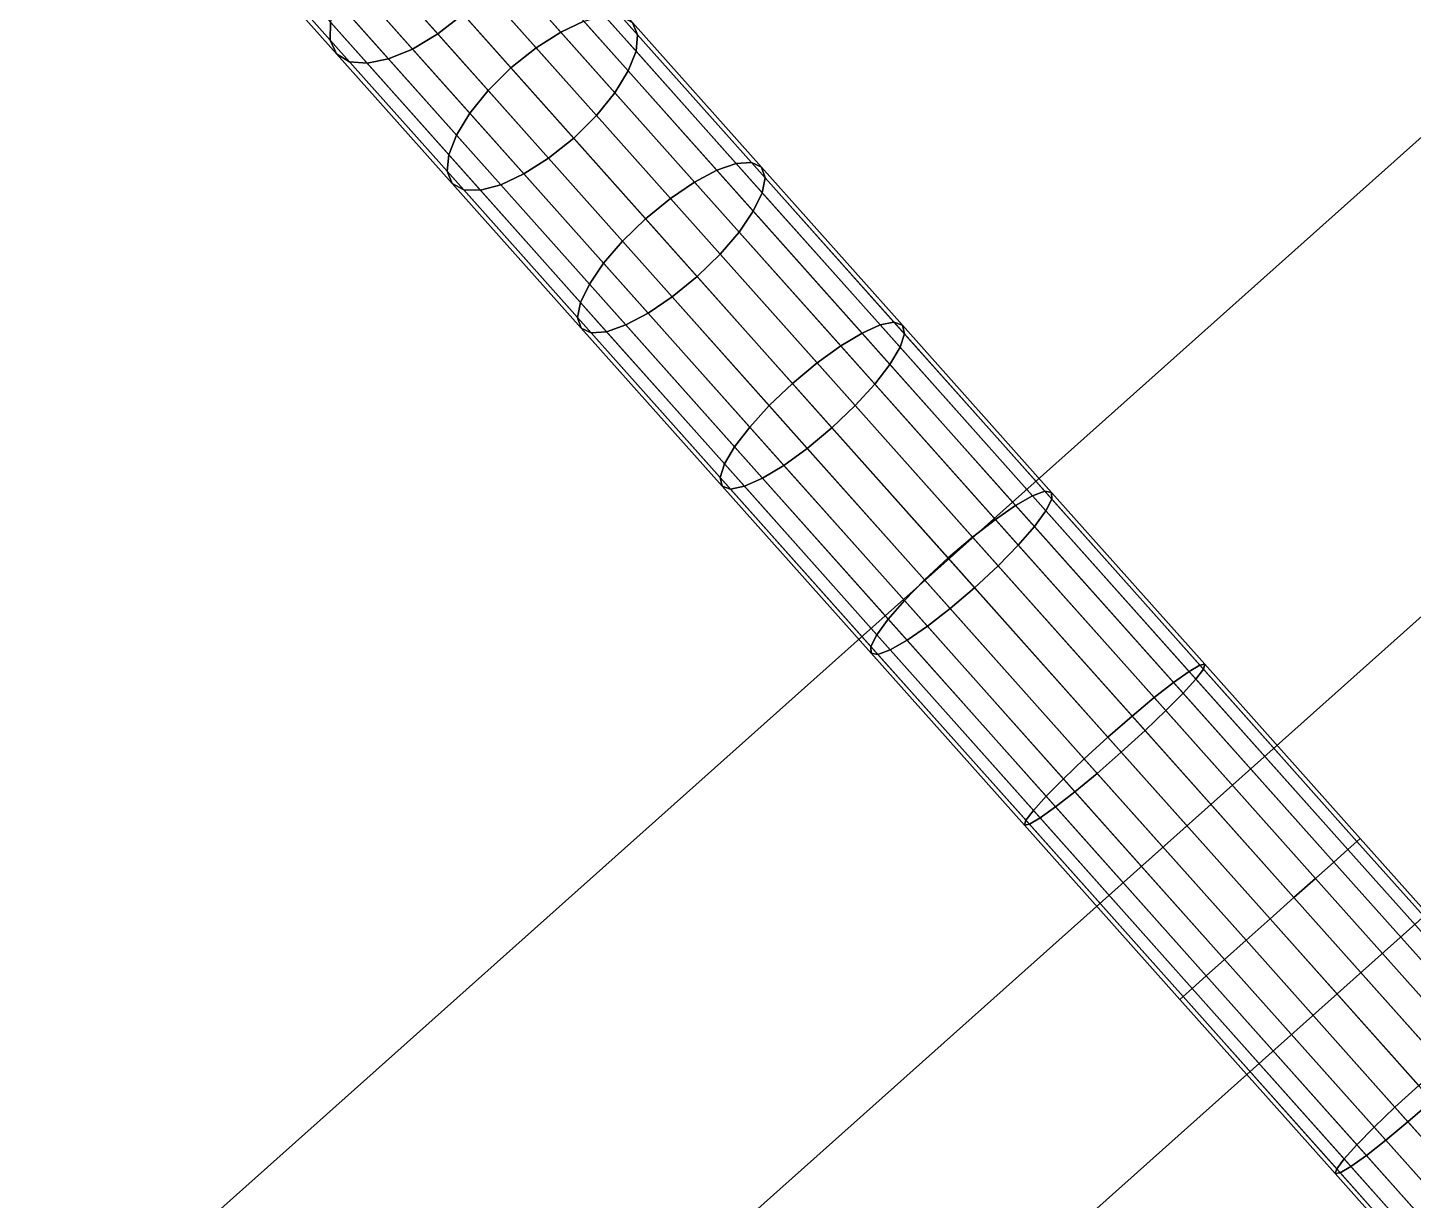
# Model space of a CAD drawing. Header units: millimetres. Extents: x -33522418 to 16198808, y -126322335 to -58690945.
# Drawn here: x -15921501.5 to -15921429.8, y -63953512.2 to -63953451.5 of the extents above; entities that cross this region are included whole.
import ezdxf

# ---------------------------------------------------------------- set-up
doc = ezdxf.new("R2010")
doc.units = ezdxf.units.MM
doc.header["$LTSCALE"] = 10
doc.layers.add('LAYER4', color=7, linetype='Continuous')
doc.layers.add('墙体层', color=1, linetype='Continuous')

# ---------------------------------------------------------------- blocks, each defined once
blk = doc.blocks.new('754')
at = {"layer": '墙体层', "color": 8}
for points, invisible_edges in [([(44979.692, 96606.022, 789.336), (44979.692, 95441.78, 747.178), (44979.692, 95405.622, 789.336)], 3), ([(44979.692, 96606.022, 789.336), (44979.692, 96569.864, 747.178), (44979.692, 95441.78, 747.178)], 13), ([(44979.692, 96606.022, 789.336), (44979.692, 95405.622, 789.336), (45026.348, 95405.622, 789.336)], 12), ([(44979.692, 96606.022, 789.336), (45026.348, 95405.622, 789.336), (45026.348, 96606.022, 789.336)], 1), ([(44979.692, 95405.622, 1.228), (44979.692, 96606.022, 1.228), (45026.348, 96606.022, 1.228)], 12), ([(44979.692, 95405.622, 1.228), (45026.348, 96606.022, 1.228), (45026.348, 95405.622, 1.228)], 1), ([(44979.692, 95405.622, 1.228), (44979.692, 96569.863, 83.204), (44979.692, 96606.022, 1.228)], 3), ([(45026.348, 96606.022, 789.336), (45026.348, 95405.622, 789.336), (45026.348, 95441.78, 747.178)], 14), ([(45026.348, 96606.022, 789.336), (45026.348, 95441.78, 747.178), (45026.348, 96569.864, 747.178)], 13), ([(45026.348, 95405.622, 1.228), (45026.348, 96606.022, 1.228), (45026.348, 96569.863, 83.204)], 14), ([(44996.187, 96581.022, 771.585), (44996.187, 95439.088, 771.585), (45007.851, 95439.088, 771.585)], 12), ([(44996.187, 96581.022, 771.585), (45007.851, 95439.088, 771.585), (45007.851, 96581.022, 771.585)], 1), ([(44996.187, 95439.088, 16.499), (44996.187, 96581.022, 16.499), (45007.851, 96581.022, 16.499)], 12), ([(44996.187, 95439.088, 16.499), (45007.851, 96581.022, 16.499), (45007.851, 95439.088, 16.499)], 1), ([(44996.187, 95439.088, 16.499), (44996.187, 96581.022, 771.585), (44996.187, 96581.022, 16.499)], 1), ([(44996.187, 95439.088, 771.585), (44996.187, 96581.022, 771.585), (44996.187, 95439.088, 16.499)], 2), ([(45007.851, 95439.088, 16.499), (45007.851, 96581.022, 16.499), (45007.851, 96581.022, 771.585)], 12), ([(45007.851, 95439.088, 771.585), (45007.851, 95439.088, 16.499), (45007.851, 96581.022, 771.585)], 2), ([(44979.692, 95441.78, 747.178), (44979.692, 96569.864, 747.178), (45026.348, 96569.864, 747.178)], 12), ([(44979.692, 95441.78, 747.178), (45026.348, 96569.864, 747.178), (45026.348, 95441.78, 747.178)], 1), ([(44979.692, 96569.863, 83.204), (44979.692, 95441.78, 83.204), (45026.348, 95441.78, 83.204)], 12), ([(44979.692, 96569.863, 83.204), (45026.348, 95441.78, 83.204), (45026.348, 96569.863, 83.204)], 1), ([(44979.692, 95405.622, 1.228), (44979.692, 95441.78, 83.204), (44979.692, 96569.863, 83.204)], 13), ([(45026.348, 95405.622, 1.228), (45026.348, 96569.863, 83.204), (45026.348, 95441.78, 83.204)], 13), ([(44989.171, 96525.139, 16.448), (44989.046, 96524.508, 17.932), (45001.385, 96524.508, 19.233)], 12), ([(44989.309, 96525.363, 14.798), (44989.171, 96525.139, 16.448), (45001.385, 96525.139, 17.736)], 12), ([(45001.385, 96524.508, 19.233), (45001.385, 96525.139, 17.736), (44989.171, 96525.139, 16.448)], 12), ([(45001.385, 96525.139, 17.736), (45001.385, 96525.363, 16.072), (44989.309, 96525.363, 14.798)], 12), ([(44989.447, 96525.139, 13.148), (44989.309, 96525.363, 14.798), (45001.385, 96525.363, 16.072)], 12), ([(45001.385, 96525.363, 16.072), (45001.385, 96525.139, 14.407), (44989.447, 96525.139, 13.148)], 12), ([(44989.571, 96524.508, 11.665), (44989.447, 96525.139, 13.148), (45001.385, 96525.139, 14.407)], 12), ([(45001.385, 96525.139, 14.407), (45001.385, 96524.508, 12.911), (44989.571, 96524.508, 11.665)], 12), ([(45013.6, 96525.139, 16.448), (45013.461, 96525.363, 14.798), (45001.385, 96525.363, 16.072)], 12), ([(45001.385, 96525.363, 16.072), (45001.385, 96525.139, 17.736), (45013.6, 96525.139, 16.448)], 12), ([(45013.461, 96525.363, 14.798), (45013.323, 96525.139, 13.148), (45001.385, 96525.139, 14.407)], 12), ([(45001.385, 96525.139, 14.407), (45001.385, 96525.363, 16.072), (45013.461, 96525.363, 14.798)], 12), ([(45013.724, 96524.508, 17.931), (45013.6, 96525.139, 16.448), (45001.385, 96525.139, 17.736)], 12), ([(45001.385, 96525.139, 17.736), (45001.385, 96524.508, 19.233), (45013.724, 96524.508, 17.931)], 12), ([(45013.323, 96525.139, 13.148), (45013.199, 96524.508, 11.665), (45001.385, 96524.508, 12.911)], 12), ([(45001.385, 96524.508, 12.911), (45001.385, 96525.139, 14.407), (45013.323, 96525.139, 13.148)], 12), ([(45025.1, 96525.139, 9.372), (45024.853, 96524.508, 7.928), (45013.199, 96524.508, 11.665)], 12), ([(45013.199, 96524.508, 11.665), (45013.323, 96525.139, 13.148), (45025.1, 96525.139, 9.372)], 12), ([(45025.375, 96525.363, 10.978), (45025.1, 96525.139, 9.372), (45013.323, 96525.139, 13.148)], 12), ([(45013.323, 96525.139, 13.148), (45013.461, 96525.363, 14.798), (45025.375, 96525.363, 10.978)], 12), ([(45025.65, 96525.139, 12.584), (45025.375, 96525.363, 10.978), (45013.461, 96525.363, 14.798)], 12), ([(45013.461, 96525.363, 14.798), (45013.6, 96525.139, 16.448), (45025.65, 96525.139, 12.584)], 12), ([(45025.897, 96524.508, 14.028), (45025.65, 96525.139, 12.584), (45013.6, 96525.139, 16.448)], 12), ([(45013.6, 96525.139, 16.448), (45013.724, 96524.508, 17.931), (45025.897, 96524.508, 14.028)], 12), ([(45036.556, 96525.139, 3.078), (45036.19, 96524.508, 1.699), (45024.853, 96524.508, 7.928)], 12), ([(45024.853, 96524.508, 7.928), (45025.1, 96525.139, 9.372), (45036.556, 96525.139, 3.078)], 12), ([(45036.964, 96525.363, 4.611), (45036.556, 96525.139, 3.078), (45025.1, 96525.139, 9.372)], 12), ([(45025.1, 96525.139, 9.372), (45025.375, 96525.363, 10.978), (45036.964, 96525.363, 4.611)], 12), ([(45025.375, 96525.363, 10.978), (45025.65, 96525.139, 12.584), (45037.371, 96525.139, 6.145)], 12), ([(45037.371, 96525.139, 6.145), (45036.964, 96525.363, 4.611), (45025.375, 96525.363, 10.978)], 12), ([(45025.65, 96525.139, 12.584), (45025.897, 96524.508, 14.028), (45037.738, 96524.508, 7.523)], 12), ([(45037.738, 96524.508, 7.523), (45037.371, 96525.139, 6.145), (45025.65, 96525.139, 12.584)], 12), ([(45047.38, 96525.139, -5.597), (45046.901, 96524.508, -6.885), (45036.19, 96524.508, 1.699)], 12), ([(45036.19, 96524.508, 1.699), (45036.556, 96525.139, 3.078), (45047.38, 96525.139, -5.597)], 12), ([(45047.913, 96525.363, -4.164), (45047.38, 96525.139, -5.597), (45036.556, 96525.139, 3.078)], 12), ([(45036.556, 96525.139, 3.078), (45036.964, 96525.363, 4.611), (45047.913, 96525.363, -4.164)], 12), ([(45048.445, 96525.139, -2.731), (45047.913, 96525.363, -4.164), (45036.964, 96525.363, 4.611)], 12), ([(45036.964, 96525.363, 4.611), (45037.371, 96525.139, 6.145), (45048.445, 96525.139, -2.731)], 12), ([(45037.371, 96525.139, 6.145), (45037.738, 96524.508, 7.523), (45048.924, 96524.508, -1.443)], 12), ([(45048.924, 96524.508, -1.443), (45048.445, 96525.139, -2.731), (45037.371, 96525.139, 6.145)], 12), ([(45057.292, 96525.139, -16.392), (45056.709, 96524.508, -17.567), (45046.901, 96524.508, -6.885)], 12), ([(45046.901, 96524.508, -6.885), (45047.38, 96525.139, -5.597), (45057.292, 96525.139, -16.392)], 12), ([(45057.939, 96525.363, -15.084), (45057.292, 96525.139, -16.392), (45047.38, 96525.139, -5.597)], 12), ([(45047.38, 96525.139, -5.597), (45047.913, 96525.363, -4.164), (45057.939, 96525.363, -15.084)], 12), ([(45058.587, 96525.139, -13.777), (45057.939, 96525.363, -15.084), (45047.913, 96525.363, -4.164)], 12), ([(45047.913, 96525.363, -4.164), (45048.445, 96525.139, -2.731), (45058.587, 96525.139, -13.777)], 12), ([(45059.169, 96524.508, -12.601), (45058.587, 96525.139, -13.777), (45048.445, 96525.139, -2.731)], 12), ([(45048.445, 96525.139, -2.731), (45048.924, 96524.508, -1.443), (45059.169, 96524.508, -12.601)], 12), ([(45056.709, 96524.508, -17.567), (45057.292, 96525.139, -16.392), (45066.18, 96525.139, -29.125)], 12), ([(45066.18, 96525.139, -29.125), (45065.505, 96524.508, -30.168), (45056.709, 96524.508, -17.567)], 12), ([(45066.931, 96525.363, -27.965), (45066.18, 96525.139, -29.125), (45057.292, 96525.139, -16.392)], 12), ([(45057.292, 96525.139, -16.392), (45057.939, 96525.363, -15.084), (45066.931, 96525.363, -27.965)], 12), ([(44989.046, 96524.508, 17.932), (44988.941, 96523.53, 19.189), (45001.385, 96523.53, 20.501)], 12), ([(45001.385, 96523.53, 20.501), (45001.385, 96524.508, 19.233), (44989.046, 96524.508, 17.932)], 12), ([(44989.677, 96523.53, 10.408), (44989.571, 96524.508, 11.665), (45001.385, 96524.508, 12.911)], 12), ([(45001.385, 96524.508, 12.911), (45001.385, 96523.53, 11.643), (44989.677, 96523.53, 10.408)], 12), ([(45013.199, 96524.508, 11.665), (45013.093, 96523.53, 10.408), (45001.385, 96523.53, 11.643)], 12), ([(45013.829, 96523.53, 19.189), (45013.724, 96524.508, 17.931), (45001.385, 96524.508, 19.233)], 12), ([(45001.385, 96524.508, 19.233), (45001.385, 96523.53, 20.501), (45013.829, 96523.53, 19.189)], 12), ([(45001.385, 96523.53, 11.643), (45001.385, 96524.508, 12.911), (45013.199, 96524.508, 11.665)], 12), ([(45024.853, 96524.508, 7.928), (45024.644, 96523.53, 6.704), (45013.093, 96523.53, 10.408)], 12), ([(45013.093, 96523.53, 10.408), (45013.199, 96524.508, 11.665), (45024.853, 96524.508, 7.928)], 12), ([(45026.106, 96523.53, 15.252), (45025.897, 96524.508, 14.028), (45013.724, 96524.508, 17.931)], 12), ([(45013.724, 96524.508, 17.931), (45013.829, 96523.53, 19.189), (45026.106, 96523.53, 15.252)], 12), ([(45036.19, 96524.508, 1.699), (45035.879, 96523.53, 0.531), (45024.644, 96523.53, 6.704)], 12), ([(45024.644, 96523.53, 6.704), (45024.853, 96524.508, 7.928), (45036.19, 96524.508, 1.699)], 12), ([(45038.048, 96523.53, 8.691), (45037.738, 96524.508, 7.523), (45025.897, 96524.508, 14.028)], 12), ([(45025.897, 96524.508, 14.028), (45026.106, 96523.53, 15.252), (45038.048, 96523.53, 8.691)], 12), ([(45046.901, 96524.508, -6.885), (45046.495, 96523.53, -7.976), (45035.879, 96523.53, 0.531)], 12), ([(45035.879, 96523.53, 0.531), (45036.19, 96524.508, 1.699), (45046.901, 96524.508, -6.885)], 12), ([(45049.33, 96523.53, -0.351), (45048.924, 96524.508, -1.443), (45037.738, 96524.508, 7.523)], 12), ([(45037.738, 96524.508, 7.523), (45038.048, 96523.53, 8.691), (45049.33, 96523.53, -0.351)], 12), ([(45056.709, 96524.508, -17.567), (45056.216, 96523.53, -18.564), (45046.495, 96523.53, -7.976)], 12), ([(45046.495, 96523.53, -7.976), (45046.901, 96524.508, -6.885), (45056.709, 96524.508, -17.567)], 12), ([(45048.924, 96524.508, -1.443), (45049.33, 96523.53, -0.351), (45059.663, 96523.53, -11.605)], 12), ([(45059.663, 96523.53, -11.605), (45059.169, 96524.508, -12.601), (45048.924, 96524.508, -1.443)], 12), ([(45056.216, 96523.53, -18.564), (45056.709, 96524.508, -17.567), (45065.505, 96524.508, -30.168)], 12), ([(45065.505, 96524.508, -30.168), (45064.933, 96523.53, -31.052), (45056.216, 96523.53, -18.564)], 12), ([(44988.941, 96523.53, 19.189), (44988.86, 96522.265, 20.16), (45001.385, 96522.265, 21.481)], 12), ([(45001.385, 96522.265, 21.481), (45001.385, 96523.53, 20.501), (44988.941, 96523.53, 19.189)], 12), ([(44989.758, 96522.265, 9.436), (44989.677, 96523.53, 10.408), (45001.385, 96523.53, 11.643)], 12), ([(45001.385, 96523.53, 11.643), (45001.385, 96522.265, 10.663), (44989.758, 96522.265, 9.436)], 12), ([(45001.385, 96522.265, 10.663), (45001.385, 96523.53, 11.643), (45013.093, 96523.53, 10.408)], 12), ([(45013.093, 96523.53, 10.408), (45013.012, 96522.265, 9.436), (45001.385, 96522.265, 10.663)], 12), ([(45013.911, 96522.265, 20.16), (45013.829, 96523.53, 19.189), (45001.385, 96523.53, 20.501)], 12), ([(45001.385, 96523.53, 20.501), (45001.385, 96522.265, 21.481), (45013.911, 96522.265, 20.16)], 12), ([(45013.012, 96522.265, 9.436), (45013.093, 96523.53, 10.408), (45024.644, 96523.53, 6.704)], 12), ([(45024.644, 96523.53, 6.704), (45024.482, 96522.265, 5.758), (45013.012, 96522.265, 9.436)], 12), ([(45026.268, 96522.265, 16.198), (45026.106, 96523.53, 15.252), (45013.829, 96523.53, 19.189)], 12), ([(45013.829, 96523.53, 19.189), (45013.911, 96522.265, 20.16), (45026.268, 96522.265, 16.198)], 12), ([(45035.879, 96523.53, 0.531), (45035.639, 96522.265, -0.372), (45024.482, 96522.265, 5.758)], 12), ([(45024.482, 96522.265, 5.758), (45024.644, 96523.53, 6.704), (45035.879, 96523.53, 0.531)], 12), ([(45038.288, 96522.265, 9.594), (45038.048, 96523.53, 8.691), (45026.106, 96523.53, 15.252)], 12), ([(45026.106, 96523.53, 15.252), (45026.268, 96522.265, 16.198), (45038.288, 96522.265, 9.594)], 12), ([(45046.495, 96523.53, -7.976), (45046.181, 96522.265, -8.82), (45035.639, 96522.265, -0.372)], 12), ([(45035.639, 96522.265, -0.372), (45035.879, 96523.53, 0.531), (45046.495, 96523.53, -7.976)], 12), ([(45049.644, 96522.265, 0.493), (45049.33, 96523.53, -0.351), (45038.048, 96523.53, 8.691)], 12), ([(45038.048, 96523.53, 8.691), (45038.288, 96522.265, 9.594), (45049.644, 96522.265, 0.493)], 12), ([(45056.216, 96523.53, -18.564), (45055.834, 96522.265, -19.334), (45046.181, 96522.265, -8.82)], 12), ([(45046.181, 96522.265, -8.82), (45046.495, 96523.53, -7.976), (45056.216, 96523.53, -18.564)], 12), ([(45060.044, 96522.265, -10.835), (45059.663, 96523.53, -11.605), (45049.33, 96523.53, -0.351)], 12), ([(45049.33, 96523.53, -0.351), (45049.644, 96522.265, 0.493), (45060.044, 96522.265, -10.835)], 12), ([(45064.933, 96523.53, -31.052), (45064.491, 96522.265, -31.735), (45055.834, 96522.265, -19.334)], 12), ([(45055.834, 96522.265, -19.334), (45056.216, 96523.53, -18.564), (45064.933, 96523.53, -31.052)], 12), ([(45059.663, 96523.53, -11.605), (45060.044, 96522.265, -10.835), (45069.37, 96522.265, -24.195)], 12), ([(44988.86, 96522.265, 20.16), (44988.807, 96520.772, 20.787), (45001.385, 96520.772, 22.113)], 12), ([(45001.385, 96520.772, 22.113), (45001.385, 96522.265, 21.481), (44988.86, 96522.265, 20.16)], 12), ([(44989.811, 96520.772, 8.81), (44989.758, 96522.265, 9.436), (45001.385, 96522.265, 10.663)], 12), ([(45001.385, 96522.265, 10.663), (45001.385, 96520.772, 10.03), (44989.811, 96520.772, 8.81)], 12), ([(45013.012, 96522.265, 9.436), (45012.959, 96520.772, 8.81), (45001.385, 96520.772, 10.03)], 12), ([(45001.385, 96520.772, 10.03), (45001.385, 96522.265, 10.663), (45013.012, 96522.265, 9.436)], 12), ([(45013.963, 96520.772, 20.787), (45013.911, 96522.265, 20.16), (45001.385, 96522.265, 21.481)], 12), ([(45001.385, 96522.265, 21.481), (45001.385, 96520.772, 22.113), (45013.963, 96520.772, 20.787)], 12), ([(45024.482, 96522.265, 5.758), (45024.378, 96520.772, 5.148), (45012.959, 96520.772, 8.81)], 12), ([(45012.959, 96520.772, 8.81), (45013.012, 96522.265, 9.436), (45024.482, 96522.265, 5.758)], 12), ([(45026.372, 96520.772, 16.808), (45026.268, 96522.265, 16.198), (45013.911, 96522.265, 20.16)], 12), ([(45013.911, 96522.265, 20.16), (45013.963, 96520.772, 20.787), (45026.372, 96520.772, 16.808)], 12), ([(45035.639, 96522.265, -0.372), (45035.485, 96520.772, -0.954), (45024.378, 96520.772, 5.148)], 12), ([(45024.378, 96520.772, 5.148), (45024.482, 96522.265, 5.758), (45035.639, 96522.265, -0.372)], 12), ([(45038.443, 96520.772, 10.176), (45038.288, 96522.265, 9.594), (45026.268, 96522.265, 16.198)], 12), ([(45026.268, 96522.265, 16.198), (45026.372, 96520.772, 16.808), (45038.443, 96520.772, 10.176)], 12), ([(45046.181, 96522.265, -8.82), (45045.978, 96520.772, -9.364), (45035.485, 96520.772, -0.954)], 12), ([(45035.485, 96520.772, -0.954), (45035.639, 96522.265, -0.372), (45046.181, 96522.265, -8.82)], 12), ([(45049.847, 96520.772, 1.037), (45049.644, 96522.265, 0.493), (45038.288, 96522.265, 9.594)], 12), ([(45038.288, 96522.265, 9.594), (45038.443, 96520.772, 10.176), (45049.847, 96520.772, 1.037)], 12), ([(45055.834, 96522.265, -19.334), (45055.588, 96520.772, -19.83), (45045.978, 96520.772, -9.364)], 12), ([(45045.978, 96520.772, -9.364), (45046.181, 96522.265, -8.82), (45055.834, 96522.265, -19.334)], 12), ([(45060.29, 96520.772, -10.338), (45060.044, 96522.265, -10.835), (45049.644, 96522.265, 0.493)], 12), ([(45049.644, 96522.265, 0.493), (45049.847, 96520.772, 1.037), (45060.29, 96520.772, -10.338)], 12), ([(45064.491, 96522.265, -31.735), (45064.206, 96520.772, -32.176), (45055.588, 96520.772, -19.83)], 12), ([(45055.588, 96520.772, -19.83), (45055.834, 96522.265, -19.334), (45064.491, 96522.265, -31.735)], 12), ([(45069.655, 96520.772, -23.754), (45069.37, 96522.265, -24.195), (45060.044, 96522.265, -10.835)], 12), ([(45060.044, 96522.265, -10.835), (45060.29, 96520.772, -10.338), (45069.655, 96520.772, -23.754)], 12), ([(44988.807, 96520.772, 20.787), (44988.788, 96519.111, 21.009), (45001.385, 96519.111, 22.337)], 12), ([(45001.385, 96519.111, 22.337), (45001.385, 96520.772, 22.113), (44988.807, 96520.772, 20.787)], 12), ([(44989.829, 96519.111, 8.588), (44989.811, 96520.772, 8.81), (45001.385, 96520.772, 10.03)], 12), ([(45001.385, 96520.772, 10.03), (45001.385, 96519.111, 9.806), (44989.829, 96519.111, 8.588)], 12), ([(45012.959, 96520.772, 8.81), (45012.941, 96519.111, 8.588), (45001.385, 96519.111, 9.806)], 12), ([(45001.385, 96519.111, 9.806), (45001.385, 96520.772, 10.03), (45012.959, 96520.772, 8.81)], 12), ([(45013.982, 96519.111, 21.009), (45013.963, 96520.772, 20.787), (45001.385, 96520.772, 22.113)], 12), ([(45001.385, 96520.772, 22.113), (45001.385, 96519.111, 22.337), (45013.982, 96519.111, 21.009)], 12), ([(45024.378, 96520.772, 5.148), (45024.341, 96519.111, 4.932), (45012.941, 96519.111, 8.588)], 12), ([(45012.941, 96519.111, 8.588), (45012.959, 96520.772, 8.81), (45024.378, 96520.772, 5.148)], 12), ([(45026.409, 96519.111, 17.024), (45026.372, 96520.772, 16.808), (45013.963, 96520.772, 20.787)], 12), ([(45013.963, 96520.772, 20.787), (45013.982, 96519.111, 21.009), (45026.409, 96519.111, 17.024)], 12), ([(45035.485, 96520.772, -0.954), (45035.43, 96519.111, -1.16), (45024.341, 96519.111, 4.932)], 12), ([(45024.341, 96519.111, 4.932), (45024.378, 96520.772, 5.148), (45035.485, 96520.772, -0.954)], 12), ([(45038.498, 96519.111, 10.383), (45038.443, 96520.772, 10.176), (45026.372, 96520.772, 16.808)], 12), ([(45026.372, 96520.772, 16.808), (45026.409, 96519.111, 17.024), (45038.498, 96519.111, 10.383)], 12), ([(45045.978, 96520.772, -9.364), (45045.907, 96519.111, -9.557), (45035.43, 96519.111, -1.16)], 12), ([(45035.43, 96519.111, -1.16), (45035.485, 96520.772, -0.954), (45045.978, 96520.772, -9.364)], 12), ([(45049.918, 96519.111, 1.229), (45049.847, 96520.772, 1.037), (45038.443, 96520.772, 10.176)], 12), ([(45038.443, 96520.772, 10.176), (45038.498, 96519.111, 10.383), (45049.918, 96519.111, 1.229)], 12), ([(45055.588, 96520.772, -19.83), (45055.501, 96519.111, -20.006), (45045.907, 96519.111, -9.557)], 12), ([(45045.907, 96519.111, -9.557), (45045.978, 96520.772, -9.364), (45055.588, 96520.772, -19.83)], 12), ([(45060.377, 96519.111, -10.162), (45060.29, 96520.772, -10.338), (45049.847, 96520.772, 1.037)], 12), ([(45049.847, 96520.772, 1.037), (45049.918, 96519.111, 1.229), (45060.377, 96519.111, -10.162)], 12), ([(45064.206, 96520.772, -32.176), (45064.105, 96519.111, -32.332), (45055.501, 96519.111, -20.006)], 12), ([(45055.501, 96519.111, -20.006), (45055.588, 96520.772, -19.83), (45064.206, 96520.772, -32.176)], 12), ([(45069.756, 96519.111, -23.598), (45069.655, 96520.772, -23.754), (45060.29, 96520.772, -10.338)], 12), ([(45060.29, 96520.772, -10.338), (45060.377, 96519.111, -10.162), (45069.756, 96519.111, -23.598)], 12), ([(44988.807, 96517.45, 20.787), (44988.788, 96519.111, 21.009), (44976.361, 96519.111, 17.024)], 12), ([(44976.361, 96519.111, 17.024), (44976.398, 96517.45, 16.808), (44988.807, 96517.45, 20.787)], 12), ([(44989.829, 96519.111, 8.588), (44989.811, 96517.45, 8.81), (44978.392, 96517.45, 5.148)], 12), ([(45001.385, 96517.45, 22.113), (45001.385, 96519.111, 22.337), (44988.788, 96519.111, 21.009)], 12), ([(44988.788, 96519.111, 21.009), (44988.807, 96517.45, 20.787), (45001.385, 96517.45, 22.113)], 12), ([(45001.385, 96519.111, 9.806), (45001.385, 96517.45, 10.03), (44989.811, 96517.45, 8.81)], 12), ([(44989.811, 96517.45, 8.81), (44989.829, 96519.111, 8.588), (45001.385, 96519.111, 9.806)], 12), ([(45012.941, 96519.111, 8.588), (45012.959, 96517.45, 8.81), (45001.385, 96517.45, 10.03)], 12), ([(45001.385, 96517.45, 10.03), (45001.385, 96519.111, 9.806), (45012.941, 96519.111, 8.588)], 12), ([(45013.963, 96517.45, 20.787), (45013.982, 96519.111, 21.009), (45001.385, 96519.111, 22.337)], 12), ([(45001.385, 96519.111, 22.337), (45001.385, 96517.45, 22.113), (45013.963, 96517.45, 20.787)], 12), ([(45012.959, 96517.45, 8.81), (45012.941, 96519.111, 8.588), (45024.341, 96519.111, 4.932)], 12), ([(45024.341, 96519.111, 4.932), (45024.378, 96517.45, 5.148), (45012.959, 96517.45, 8.81)], 12), ([(45013.982, 96519.111, 21.009), (45013.963, 96517.45, 20.787), (45026.372, 96517.45, 16.808)], 12), ([(45026.372, 96517.45, 16.808), (45026.409, 96519.111, 17.024), (45013.982, 96519.111, 21.009)], 12), ([(45024.378, 96517.45, 5.148), (45024.341, 96519.111, 4.932), (45035.43, 96519.111, -1.16)], 12), ([(45035.43, 96519.111, -1.16), (45035.485, 96517.45, -0.954), (45024.378, 96517.45, 5.148)], 12), ([(45026.409, 96519.111, 17.024), (45026.372, 96517.45, 16.808), (45038.443, 96517.45, 10.176)], 12), ([(45038.443, 96517.45, 10.176), (45038.498, 96519.111, 10.383), (45026.409, 96519.111, 17.024)], 12), ([(45035.485, 96517.45, -0.954), (45035.43, 96519.111, -1.16), (45045.907, 96519.111, -9.557)], 12), ([(45045.907, 96519.111, -9.557), (45045.978, 96517.45, -9.364), (45035.485, 96517.45, -0.954)], 12), ([(45038.498, 96519.111, 10.383), (45038.443, 96517.45, 10.176), (45049.847, 96517.45, 1.037)], 12), ([(45049.847, 96517.45, 1.037), (45049.918, 96519.111, 1.229), (45038.498, 96519.111, 10.383)], 12), ([(45045.978, 96517.45, -9.364), (45045.907, 96519.111, -9.557), (45055.501, 96519.111, -20.006)], 12), ([(45055.501, 96519.111, -20.006), (45055.588, 96517.45, -19.83), (45045.978, 96517.45, -9.364)], 12), ([(45049.918, 96519.111, 1.229), (45049.847, 96517.45, 1.037), (45060.29, 96517.45, -10.338)], 12), ([(45060.29, 96517.45, -10.338), (45060.377, 96519.111, -10.162), (45049.918, 96519.111, 1.229)], 12), ([(45055.588, 96517.45, -19.83), (45055.501, 96519.111, -20.006), (45064.105, 96519.111, -32.332)], 12), ([(45064.105, 96519.111, -32.332), (45064.206, 96517.45, -32.176), (45055.588, 96517.45, -19.83)], 12), ([(45060.377, 96519.111, -10.162), (45060.29, 96517.45, -10.338), (45069.655, 96517.45, -23.754)], 12), ([(45069.655, 96517.45, -23.754), (45069.756, 96519.111, -23.598), (45060.377, 96519.111, -10.162)], 12), ([(45064.206, 96517.45, -32.176), (45064.105, 96519.111, -32.332), (45071.61, 96519.111, -46.357)], 12), ([(45071.61, 96519.111, -46.357), (45071.723, 96517.45, -46.223), (45064.206, 96517.45, -32.176)], 12), ([(44988.86, 96515.957, 20.16), (44988.807, 96517.45, 20.787), (44976.398, 96517.45, 16.808)], 12), ([(44976.398, 96517.45, 16.808), (44976.502, 96515.957, 16.198), (44988.86, 96515.957, 20.16)], 12), ([(44989.811, 96517.45, 8.81), (44989.758, 96515.957, 9.436), (44978.288, 96515.957, 5.758)], 12), ([(44978.288, 96515.957, 5.758), (44978.392, 96517.45, 5.148), (44989.811, 96517.45, 8.81)], 12), ([(45001.385, 96515.957, 21.481), (45001.385, 96517.45, 22.113), (44988.807, 96517.45, 20.787)], 12), ([(44988.807, 96517.45, 20.787), (44988.86, 96515.957, 20.16), (45001.385, 96515.957, 21.481)], 12), ([(45001.385, 96517.45, 10.03), (45001.385, 96515.957, 10.663), (44989.758, 96515.957, 9.436)], 12), ([(44989.758, 96515.957, 9.436), (44989.811, 96517.45, 8.81), (45001.385, 96517.45, 10.03)], 12), ([(45012.959, 96517.45, 8.81), (45013.012, 96515.957, 9.436), (45001.385, 96515.957, 10.663)], 12), ([(45001.385, 96515.957, 10.663), (45001.385, 96517.45, 10.03), (45012.959, 96517.45, 8.81)], 12), ([(45013.911, 96515.957, 20.16), (45013.963, 96517.45, 20.787), (45001.385, 96517.45, 22.113)], 12), ([(45001.385, 96517.45, 22.113), (45001.385, 96515.957, 21.481), (45013.911, 96515.957, 20.16)], 12), ([(45013.012, 96515.957, 9.436), (45012.959, 96517.45, 8.81), (45024.378, 96517.45, 5.148)], 12), ([(45024.378, 96517.45, 5.148), (45024.482, 96515.957, 5.758), (45013.012, 96515.957, 9.436)], 12), ([(45013.963, 96517.45, 20.787), (45013.911, 96515.957, 20.16), (45026.268, 96515.957, 16.198)], 12), ([(45026.268, 96515.957, 16.198), (45026.372, 96517.45, 16.808), (45013.963, 96517.45, 20.787)], 12), ([(45024.482, 96515.957, 5.758), (45024.378, 96517.45, 5.148), (45035.485, 96517.45, -0.954)], 12), ([(45035.485, 96517.45, -0.954), (45035.639, 96515.957, -0.372), (45024.482, 96515.957, 5.758)], 12), ([(45026.372, 96517.45, 16.808), (45026.268, 96515.957, 16.198), (45038.288, 96515.957, 9.594)], 12), ([(45038.288, 96515.957, 9.594), (45038.443, 96517.45, 10.176), (45026.372, 96517.45, 16.808)], 12), ([(45035.639, 96515.957, -0.372), (45035.485, 96517.45, -0.954), (45045.978, 96517.45, -9.364)], 12), ([(45045.978, 96517.45, -9.364), (45046.181, 96515.957, -8.82), (45035.639, 96515.957, -0.372)], 12), ([(45038.443, 96517.45, 10.176), (45038.288, 96515.957, 9.594), (45049.644, 96515.957, 0.493)], 12), ([(45049.644, 96515.957, 0.493), (45049.847, 96517.45, 1.037), (45038.443, 96517.45, 10.176)], 12), ([(45046.181, 96515.957, -8.82), (45045.978, 96517.45, -9.364), (45055.588, 96517.45, -19.83)], 12), ([(45055.588, 96517.45, -19.83), (45055.834, 96515.957, -19.334), (45046.181, 96515.957, -8.82)], 12), ([(45049.847, 96517.45, 1.037), (45049.644, 96515.957, 0.493), (45060.044, 96515.957, -10.835)], 12), ([(45060.044, 96515.957, -10.835), (45060.29, 96517.45, -10.338), (45049.847, 96517.45, 1.037)], 12), ([(45055.834, 96515.957, -19.334), (45055.588, 96517.45, -19.83), (45064.206, 96517.45, -32.176)], 12), ([(45064.206, 96517.45, -32.176), (45064.491, 96515.957, -31.735), (45055.834, 96515.957, -19.334)], 12), ([(45060.29, 96517.45, -10.338), (45060.044, 96515.957, -10.835), (45069.37, 96515.957, -24.195)], 12), ([(45069.37, 96515.957, -24.195), (45069.655, 96517.45, -23.754), (45060.29, 96517.45, -10.338)], 12), ([(45064.491, 96515.957, -31.735), (45064.206, 96517.45, -32.176), (45071.723, 96517.45, -46.223)], 12), ([(45071.723, 96517.45, -46.223), (45072.042, 96515.957, -45.846), (45064.491, 96515.957, -31.735)], 12), ([(44988.941, 96514.692, 19.189), (44988.86, 96515.957, 20.16), (44976.502, 96515.957, 16.198)], 12), ([(44976.502, 96515.957, 16.198), (44976.664, 96514.692, 15.252), (44988.941, 96514.692, 19.189)], 12), ([(44989.758, 96515.957, 9.436), (44989.677, 96514.692, 10.408), (44978.126, 96514.692, 6.704)], 12), ([(44978.126, 96514.692, 6.704), (44978.288, 96515.957, 5.758), (44989.758, 96515.957, 9.436)], 12), ([(45001.385, 96514.692, 20.501), (45001.385, 96515.957, 21.481), (44988.86, 96515.957, 20.16)], 12), ([(44988.86, 96515.957, 20.16), (44988.941, 96514.692, 19.189), (45001.385, 96514.692, 20.501)], 12), ([(45001.385, 96515.957, 10.663), (45001.385, 96514.692, 11.643), (44989.677, 96514.692, 10.408)], 12), ([(44989.677, 96514.692, 10.408), (44989.758, 96515.957, 9.436), (45001.385, 96515.957, 10.663)], 12), ([(45013.012, 96515.957, 9.436), (45013.093, 96514.692, 10.408), (45001.385, 96514.692, 11.643)], 12), ([(45001.385, 96514.692, 11.643), (45001.385, 96515.957, 10.663), (45013.012, 96515.957, 9.436)], 12), ([(45013.829, 96514.692, 19.189), (45013.911, 96515.957, 20.16), (45001.385, 96515.957, 21.481)], 12), ([(45001.385, 96515.957, 21.481), (45001.385, 96514.692, 20.501), (45013.829, 96514.692, 19.189)], 12), ([(45013.093, 96514.692, 10.408), (45013.012, 96515.957, 9.436), (45024.482, 96515.957, 5.758)], 12), ([(45024.482, 96515.957, 5.758), (45024.644, 96514.692, 6.704), (45013.093, 96514.692, 10.408)], 12), ([(45013.911, 96515.957, 20.16), (45013.829, 96514.692, 19.189), (45026.106, 96514.692, 15.252)], 12), ([(45026.106, 96514.692, 15.252), (45026.268, 96515.957, 16.198), (45013.911, 96515.957, 20.16)], 12), ([(45024.644, 96514.692, 6.704), (45024.482, 96515.957, 5.758), (45035.639, 96515.957, -0.372)], 12), ([(45035.639, 96515.957, -0.372), (45035.879, 96514.692, 0.531), (45024.644, 96514.692, 6.704)], 12), ([(45026.268, 96515.957, 16.198), (45026.106, 96514.692, 15.252), (45038.048, 96514.692, 8.691)], 12), ([(45038.048, 96514.692, 8.691), (45038.288, 96515.957, 9.594), (45026.268, 96515.957, 16.198)], 12), ([(45035.879, 96514.692, 0.531), (45035.639, 96515.957, -0.372), (45046.181, 96515.957, -8.82)], 12), ([(45046.181, 96515.957, -8.82), (45046.495, 96514.692, -7.976), (45035.879, 96514.692, 0.531)], 12), ([(45038.288, 96515.957, 9.594), (45038.048, 96514.692, 8.691), (45049.33, 96514.692, -0.351)], 12), ([(45049.33, 96514.692, -0.351), (45049.644, 96515.957, 0.493), (45038.288, 96515.957, 9.594)], 12), ([(45046.495, 96514.692, -7.976), (45046.181, 96515.957, -8.82), (45055.834, 96515.957, -19.334)], 12), ([(45055.834, 96515.957, -19.334), (45056.216, 96514.692, -18.564), (45046.495, 96514.692, -7.976)], 12), ([(45049.644, 96515.957, 0.493), (45049.33, 96514.692, -0.351), (45059.663, 96514.692, -11.605)], 12), ([(45059.663, 96514.692, -11.605), (45060.044, 96515.957, -10.835), (45049.644, 96515.957, 0.493)], 12), ([(45056.216, 96514.692, -18.564), (45055.834, 96515.957, -19.334), (45064.491, 96515.957, -31.735)], 12), ([(45064.491, 96515.957, -31.735), (45064.933, 96514.692, -31.052), (45056.216, 96514.692, -18.564)], 12), ([(45060.044, 96515.957, -10.835), (45059.663, 96514.692, -11.605), (45068.928, 96514.692, -24.878)], 12), ([(45068.928, 96514.692, -24.878), (45069.37, 96515.957, -24.195), (45060.044, 96515.957, -10.835)], 12), ([(45064.933, 96514.692, -31.052), (45064.491, 96515.957, -31.735), (45072.042, 96515.957, -45.846)], 12), ([(45072.042, 96515.957, -45.846), (45072.537, 96514.692, -45.262), (45064.933, 96514.692, -31.052)], 12), ([(44989.046, 96513.714, 17.932), (44988.941, 96514.692, 19.189), (44976.664, 96514.692, 15.252)], 12), ([(44976.664, 96514.692, 15.252), (44976.873, 96513.714, 14.028), (44989.046, 96513.714, 17.932)], 12), ([(44989.677, 96514.692, 10.408), (44989.571, 96513.714, 11.665), (44977.917, 96513.714, 7.928)], 12), ([(44977.917, 96513.714, 7.928), (44978.126, 96514.692, 6.704), (44989.677, 96514.692, 10.408)], 12), ([(45001.385, 96513.714, 19.233), (45001.385, 96514.692, 20.501), (44988.941, 96514.692, 19.189)], 12), ([(44988.941, 96514.692, 19.189), (44989.046, 96513.714, 17.932), (45001.385, 96513.714, 19.233)], 12), ([(44989.571, 96513.714, 11.665), (44989.677, 96514.692, 10.408), (45001.385, 96514.692, 11.643)], 12), ([(45001.385, 96514.692, 11.643), (45001.385, 96513.714, 12.911), (44989.571, 96513.714, 11.665)], 12), ([(45013.093, 96514.692, 10.408), (45013.199, 96513.714, 11.665), (45001.385, 96513.714, 12.911)], 12), ([(45001.385, 96513.714, 12.911), (45001.385, 96514.692, 11.643), (45013.093, 96514.692, 10.408)], 12), ([(45013.724, 96513.714, 17.931), (45013.829, 96514.692, 19.189), (45001.385, 96514.692, 20.501)], 12), ([(45001.385, 96514.692, 20.501), (45001.385, 96513.714, 19.233), (45013.724, 96513.714, 17.931)], 12), ([(45013.199, 96513.714, 11.665), (45013.093, 96514.692, 10.408), (45024.644, 96514.692, 6.704)], 12), ([(45024.644, 96514.692, 6.704), (45024.853, 96513.714, 7.928), (45013.199, 96513.714, 11.665)], 12), ([(45013.829, 96514.692, 19.189), (45013.724, 96513.714, 17.931), (45025.897, 96513.714, 14.028)], 12), ([(45025.897, 96513.714, 14.028), (45026.106, 96514.692, 15.252), (45013.829, 96514.692, 19.189)], 12), ([(45024.853, 96513.714, 7.928), (45024.644, 96514.692, 6.704), (45035.879, 96514.692, 0.531)], 12), ([(45035.879, 96514.692, 0.531), (45036.19, 96513.714, 1.699), (45024.853, 96513.714, 7.928)], 12), ([(45026.106, 96514.692, 15.252), (45025.897, 96513.714, 14.028), (45037.738, 96513.714, 7.523)], 12), ([(45037.738, 96513.714, 7.523), (45038.048, 96514.692, 8.691), (45026.106, 96514.692, 15.252)], 12), ([(45036.19, 96513.714, 1.699), (45035.879, 96514.692, 0.531), (45046.495, 96514.692, -7.976)], 12), ([(45046.495, 96514.692, -7.976), (45046.901, 96513.714, -6.885), (45036.19, 96513.714, 1.699)], 12), ([(45038.048, 96514.692, 8.691), (45037.738, 96513.714, 7.523), (45048.924, 96513.714, -1.443)], 12), ([(45048.924, 96513.714, -1.443), (45049.33, 96514.692, -0.351), (45038.048, 96514.692, 8.691)], 12), ([(45046.901, 96513.714, -6.885), (45046.495, 96514.692, -7.976), (45056.216, 96514.692, -18.564)], 12), ([(45056.216, 96514.692, -18.564), (45056.709, 96513.714, -17.567), (45046.901, 96513.714, -6.885)], 12), ([(45049.33, 96514.692, -0.351), (45048.924, 96513.714, -1.443), (45059.169, 96513.714, -12.601)], 12), ([(45059.169, 96513.714, -12.601), (45059.663, 96514.692, -11.605), (45049.33, 96514.692, -0.351)], 12), ([(45056.709, 96513.714, -17.567), (45056.216, 96514.692, -18.564), (45064.933, 96514.692, -31.052)], 12), ([(45064.933, 96514.692, -31.052), (45065.505, 96513.714, -30.168), (45056.709, 96513.714, -17.567)], 12), ([(45059.663, 96514.692, -11.605), (45059.169, 96513.714, -12.601), (45068.356, 96513.714, -25.762)], 12), ([(45068.356, 96513.714, -25.762), (45068.928, 96514.692, -24.878), (45059.663, 96514.692, -11.605)], 12), ([(45065.505, 96513.714, -30.168), (45064.933, 96514.692, -31.052), (45072.537, 96514.692, -45.262)], 12), ([(45072.537, 96514.692, -45.262), (45073.178, 96513.714, -44.506), (45065.505, 96513.714, -30.168)], 12), ([(44989.171, 96513.083, 16.448), (44989.046, 96513.714, 17.932), (44976.873, 96513.714, 14.028)], 12), ([(44976.873, 96513.714, 14.028), (44977.12, 96513.083, 12.584), (44989.171, 96513.083, 16.448)], 12), ([(44989.571, 96513.714, 11.665), (44989.447, 96513.083, 13.148), (44977.67, 96513.083, 9.372)], 12), ([(44977.67, 96513.083, 9.372), (44977.917, 96513.714, 7.928), (44989.571, 96513.714, 11.665)], 12), ([(45001.385, 96513.083, 17.736), (45001.385, 96513.714, 19.233), (44989.046, 96513.714, 17.932)], 12), ([(44989.046, 96513.714, 17.932), (44989.171, 96513.083, 16.448), (45001.385, 96513.083, 17.736)], 12), ([(45001.385, 96513.714, 12.911), (45001.385, 96513.083, 14.407), (44989.447, 96513.083, 13.148)], 12), ([(44989.447, 96513.083, 13.148), (44989.571, 96513.714, 11.665), (45001.385, 96513.714, 12.911)], 12), ([(45013.199, 96513.714, 11.665), (45013.323, 96513.083, 13.148), (45001.385, 96513.083, 14.407)], 12), ([(45001.385, 96513.083, 14.407), (45001.385, 96513.714, 12.911), (45013.199, 96513.714, 11.665)], 12), ([(45013.6, 96513.083, 16.448), (45013.724, 96513.714, 17.931), (45001.385, 96513.714, 19.233)], 12), ([(45001.385, 96513.714, 19.233), (45001.385, 96513.083, 17.736), (45013.6, 96513.083, 16.448)], 12), ([(45013.323, 96513.083, 13.148), (45013.199, 96513.714, 11.665), (45024.853, 96513.714, 7.928)], 12), ([(45024.853, 96513.714, 7.928), (45025.1, 96513.083, 9.372), (45013.323, 96513.083, 13.148)], 12), ([(45013.724, 96513.714, 17.931), (45013.6, 96513.083, 16.448), (45025.65, 96513.083, 12.584)], 12), ([(45025.65, 96513.083, 12.584), (45025.897, 96513.714, 14.028), (45013.724, 96513.714, 17.931)], 12), ([(45025.1, 96513.083, 9.372), (45024.853, 96513.714, 7.928), (45036.19, 96513.714, 1.699)], 12), ([(45036.19, 96513.714, 1.699), (45036.556, 96513.083, 3.078), (45025.1, 96513.083, 9.372)], 12), ([(45025.897, 96513.714, 14.028), (45025.65, 96513.083, 12.584), (45037.371, 96513.083, 6.145)], 12), ([(45037.371, 96513.083, 6.145), (45037.738, 96513.714, 7.523), (45025.897, 96513.714, 14.028)], 12), ([(45036.556, 96513.083, 3.078), (45036.19, 96513.714, 1.699), (45046.901, 96513.714, -6.885)], 12), ([(45046.901, 96513.714, -6.885), (45047.38, 96513.083, -5.596), (45036.556, 96513.083, 3.078)], 12), ([(45037.738, 96513.714, 7.523), (45037.371, 96513.083, 6.145), (45048.445, 96513.083, -2.731)], 12), ([(45048.445, 96513.083, -2.731), (45048.924, 96513.714, -1.443), (45037.738, 96513.714, 7.523)], 12), ([(45047.38, 96513.083, -5.596), (45046.901, 96513.714, -6.885), (45056.709, 96513.714, -17.567)], 12), ([(45056.709, 96513.714, -17.567), (45057.292, 96513.083, -16.392), (45047.38, 96513.083, -5.596)], 12), ([(45048.924, 96513.714, -1.443), (45048.445, 96513.083, -2.731), (45058.587, 96513.083, -13.777)], 12), ([(45058.587, 96513.083, -13.777), (45059.169, 96513.714, -12.601), (45048.924, 96513.714, -1.443)], 12), ([(45057.292, 96513.083, -16.392), (45056.709, 96513.714, -17.567), (45065.505, 96513.714, -30.168)], 12), ([(45065.505, 96513.714, -30.168), (45066.18, 96513.083, -29.125), (45057.292, 96513.083, -16.392)], 12), ([(45059.169, 96513.714, -12.601), (45058.587, 96513.083, -13.777), (45067.681, 96513.083, -26.805)], 12), ([(45067.681, 96513.083, -26.805), (45068.356, 96513.714, -25.762), (45059.169, 96513.714, -12.601)], 12), ([(45066.18, 96513.083, -29.125), (45065.505, 96513.714, -30.168), (45073.178, 96513.714, -44.506)], 12), ([(45073.178, 96513.714, -44.506), (45073.933, 96513.083, -43.614), (45066.18, 96513.083, -29.125)], 12), ([(45068.356, 96513.714, -25.762), (45067.681, 96513.083, -26.805), (45075.614, 96513.083, -41.629)], 12), ([(44977.12, 96513.083, 12.584), (44977.395, 96512.859, 10.978), (44989.309, 96512.859, 14.798)], 12), ([(44989.309, 96512.859, 14.798), (44989.171, 96513.083, 16.448), (44977.12, 96513.083, 12.584)], 12), ([(44989.447, 96513.083, 13.148), (44989.309, 96512.859, 14.798), (44977.395, 96512.859, 10.978)], 12), ([(44977.395, 96512.859, 10.978), (44977.67, 96513.083, 9.372), (44989.447, 96513.083, 13.148)], 12), ([(45001.385, 96512.859, 16.072), (45001.385, 96513.083, 17.736), (44989.171, 96513.083, 16.448)], 12), ([(44989.171, 96513.083, 16.448), (44989.309, 96512.859, 14.798), (45001.385, 96512.859, 16.072)], 12), ([(45001.385, 96513.083, 14.407), (45001.385, 96512.859, 16.072), (44989.309, 96512.859, 14.798)], 12), ([(44989.309, 96512.859, 14.798), (44989.447, 96513.083, 13.148), (45001.385, 96513.083, 14.407)], 12), ([(45013.323, 96513.083, 13.148), (45013.461, 96512.859, 14.798), (45001.385, 96512.859, 16.072)], 12), ([(45001.385, 96512.859, 16.072), (45001.385, 96513.083, 14.407), (45013.323, 96513.083, 13.148)], 12), ([(45013.461, 96512.859, 14.798), (45013.6, 96513.083, 16.448), (45001.385, 96513.083, 17.736)], 12), ([(45001.385, 96513.083, 17.736), (45001.385, 96512.859, 16.072), (45013.461, 96512.859, 14.798)], 12), ([(45013.461, 96512.859, 14.798), (45013.323, 96513.083, 13.148), (45025.1, 96513.083, 9.372)], 12), ([(45025.1, 96513.083, 9.372), (45025.375, 96512.859, 10.978), (45013.461, 96512.859, 14.798)], 12), ([(45013.6, 96513.083, 16.448), (45013.461, 96512.859, 14.798), (45025.375, 96512.859, 10.978)], 12), ([(45025.375, 96512.859, 10.978), (45025.65, 96513.083, 12.584), (45013.6, 96513.083, 16.448)], 12), ([(45025.375, 96512.859, 10.978), (45025.1, 96513.083, 9.372), (45036.556, 96513.083, 3.078)], 12), ([(45025.65, 96513.083, 12.584), (45025.375, 96512.859, 10.978), (45036.964, 96512.859, 4.611)], 12), ([(45036.556, 96513.083, 3.078), (45036.964, 96512.859, 4.611), (45025.375, 96512.859, 10.978)], 12), ([(45036.964, 96512.859, 4.611), (45037.371, 96513.083, 6.145), (45025.65, 96513.083, 12.584)], 12), ([(45036.964, 96512.859, 4.611), (45036.556, 96513.083, 3.078), (45047.38, 96513.083, -5.596)], 12), ([(45047.38, 96513.083, -5.596), (45047.913, 96512.859, -4.164), (45036.964, 96512.859, 4.611)], 12), ([(45037.371, 96513.083, 6.145), (45036.964, 96512.859, 4.611), (45047.913, 96512.859, -4.164)], 12), ([(45047.913, 96512.859, -4.164), (45048.445, 96513.083, -2.731), (45037.371, 96513.083, 6.145)], 12), ([(45047.913, 96512.859, -4.164), (45047.38, 96513.083, -5.596), (45057.292, 96513.083, -16.392)], 12), ([(45057.292, 96513.083, -16.392), (45057.939, 96512.859, -15.084), (45047.913, 96512.859, -4.164)], 12), ([(45048.445, 96513.083, -2.731), (45047.913, 96512.859, -4.164), (45057.939, 96512.859, -15.084)], 12), ([(45057.939, 96512.859, -15.084), (45058.587, 96513.083, -13.777), (45048.445, 96513.083, -2.731)], 12), ([(45057.939, 96512.859, -15.084), (45057.292, 96513.083, -16.392), (45066.18, 96513.083, -29.125)], 12), ([(45066.18, 96513.083, -29.125), (45066.931, 96512.859, -27.965), (45057.939, 96512.859, -15.084)], 12), ([(45058.587, 96513.083, -13.777), (45057.939, 96512.859, -15.084), (45066.931, 96512.859, -27.965)], 12), ([(45066.931, 96512.859, -27.965), (45067.681, 96513.083, -26.805), (45058.587, 96513.083, -13.777)], 12), ([(45066.931, 96512.859, -27.965), (45066.18, 96513.083, -29.125), (45073.933, 96513.083, -43.614)], 12), ([(45073.933, 96513.083, -43.614), (45074.774, 96512.859, -42.621), (45066.931, 96512.859, -27.965)], 12), ([(45067.681, 96513.083, -26.805), (45066.931, 96512.859, -27.965), (45074.774, 96512.859, -42.621)], 12), ([(45074.774, 96512.859, -42.621), (45075.614, 96513.083, -41.629), (45067.681, 96513.083, -26.805)], 12)]:
    blk.add_3dface(points, dxfattribs=dict(at, invisible_edges=invisible_edges))

msp = doc.modelspace()

# ---------------------------------------------------------------- block references
at = {"layer": 'LAYER4', "lineweight": -2, "xscale": -1, "rotation": 311.7403934190204}
msp.add_blockref('754', (-15963496.841, -64051334.481, -747.178), dxfattribs=at)

doc.saveas('drawing.dxf')
